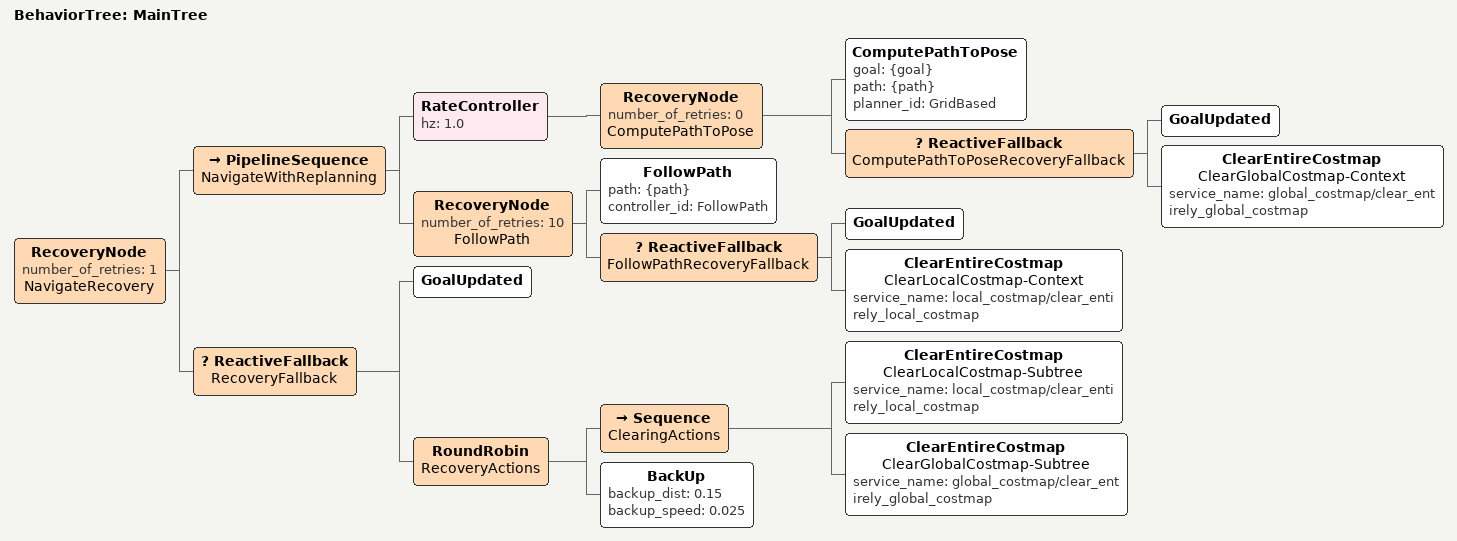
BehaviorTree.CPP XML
<root main_tree_to_execute="MainTree">
  <BehaviorTree ID="MainTree">
    <RecoveryNode number_of_retries="1" name="NavigateRecovery">n
      <PipelineSequence name="NavigateWithReplanning">

        <!-- Calculate a {path} to a target {goal} at 1hz -->
        <RateController hz="1.0">
          <RecoveryNode number_of_retries="0" name="ComputePathToPose">

            <!-- calculate {path}  -->
            <ComputePathToPose goal="{goal}" path="{path}" planner_id="GridBased"/>

            <!-- On Failure, check if the goal changed and clear the global costmap before restart -->
            <ReactiveFallback name="ComputePathToPoseRecoveryFallback">
              <GoalUpdated/>
              <ClearEntireCostmap name="ClearGlobalCostmap-Context" service_name="global_costmap/clear_entirely_global_costmap"/>
            </ReactiveFallback>
          </RecoveryNode>
        </RateController>

        <!-- Execute the calculated {path} -->
        <RecoveryNode number_of_retries="10" name="FollowPath">

          <!-- execute {path}  -->
          <FollowPath path="{path}" controller_id="FollowPath"/>

          <!-- On Failure, check if the goal changed and clear the global costmap before restart  -->
          <ReactiveFallback name="FollowPathRecoveryFallback">
            <GoalUpdated/>
            <ClearEntireCostmap name="ClearLocalCostmap-Context" service_name="local_costmap/clear_entirely_local_costmap"/>
          </ReactiveFallback>
        </RecoveryNode>

      </PipelineSequence>

      <!-- Execute recvovery actions if Navigation fails -->
      <!-- 1. Check if global goal is updated -->
      <!-- 2. Begin cycling defined recovery actions -->
      <!-- 2a.   action = clear costmaps -->
      <!-- 2b.   action = spin -->
      <!-- 2c.   action = wait -->
      <!-- 2d.   action = reverse -->
      <ReactiveFallback name="RecoveryFallback">
        <GoalUpdated/>
        <RoundRobin name="RecoveryActions">
          <Sequence name="ClearingActions">
            <ClearEntireCostmap name="ClearLocalCostmap-Subtree" service_name="local_costmap/clear_entirely_local_costmap"/>
            <ClearEntireCostmap name="ClearGlobalCostmap-Subtree" service_name="global_costmap/clear_entirely_global_costmap"/>
          </Sequence>
          <BackUp backup_dist="0.15" backup_speed="0.025"/>
        </RoundRobin>
      </ReactiveFallback>
    </RecoveryNode>
  </BehaviorTree>
</root>
